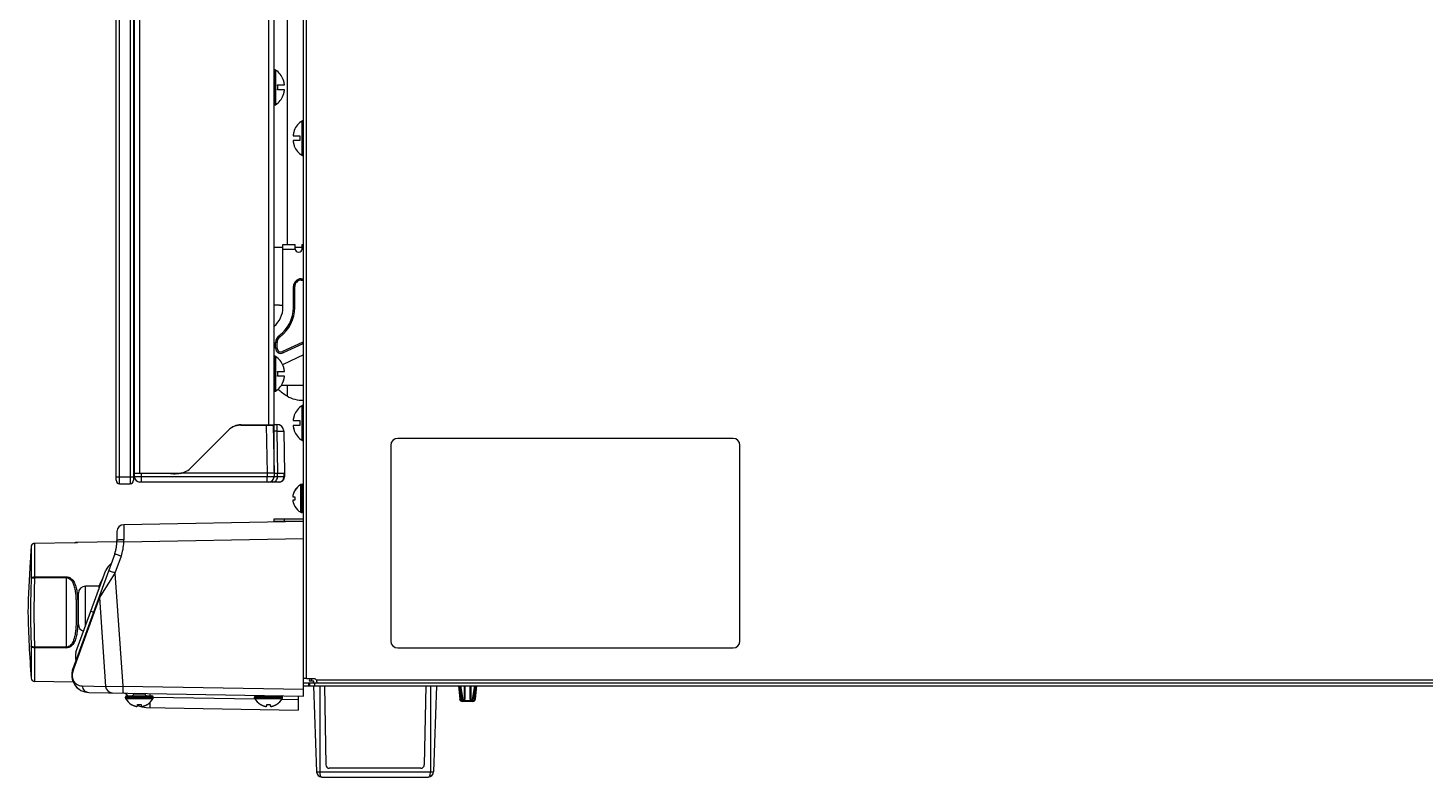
# Model space of a CAD drawing. Header units: millimetres. Extents: x 361 to 5577, y 463 to 3774.
# Drawn here: x 1817 to 2217.1, y 1958.6 to 2173.1 of the extents above; entities that cross this region are included whole.
import ezdxf

# ---------------------------------------------------------------- set-up
doc = ezdxf.new("R2010")
doc.units = ezdxf.units.MM
doc.header["$LTSCALE"] = 330
doc.layers.get('0').update_dxf_attribs({"linetype": 'CONTINUOUS'})
doc.layers.add('ASSI', color=7, linetype='CONTINUOUS')
doc.layers.add('GEOM', color=7, linetype='CONTINUOUS')

msp = doc.modelspace()

# ---------------------------------------------------------------- linework, layer by layer
at = {"color": 7, "linetype": 'Continuous'}
for p, q in [((1842.28, 2043.57), (1842.28, 2385.57)), ((1847.28, 2385.57), (1847.28, 2043.57)), ((1895.93, 1986.85), (1895.93, 2386.67)), ((1847.53, 2045.57), (1847.53, 2383.57)), ((1847.53, 2045.57), (1847.53, 2383.57)), ((1887.53, 2046.07), (1887.53, 2382.17)), ((1888.53, 2156.63), (1888.53, 2156.77)), ((1888.53, 2156.77), (1890.49, 2156.77)), ((1890.12, 2158.32), (1890.15, 2158.32)), ((1888.53, 2155.37), (1888.53, 2155.5)), ((1890.49, 2155.37), (1888.53, 2155.37)), ((1890.15, 2153.82), (1890.12, 2153.82)), ((1887.73, 2151.07), (1887.85, 2151.07)), ((1892.97, 2142.22), (1894.93, 2142.22)), ((1894.93, 2140.82), (1892.97, 2140.82)), ((1893.31, 2143.77), (1893.34, 2143.77)), ((1894.93, 2142.22), (1894.93, 2142.08)), ((1894.93, 2140.95), (1894.93, 2140.82)), ((1893.34, 2139.27), (1893.31, 2139.27)), ((1895.73, 2136.52), (1895.62, 2136.52)), ((1888.53, 2074.63), (1888.53, 2074.77)), ((1888.53, 2074.77), (1890.49, 2074.77)), ((1888.53, 2073.37), (1888.53, 2073.5)), ((1890.49, 2073.37), (1888.53, 2073.37)), ((1890.12, 2076.32), (1890.15, 2076.32)), ((1887.73, 2069.07), (1887.85, 2069.07)), ((1890.15, 2071.82), (1890.12, 2071.82)), ((1892.97, 2060.68), (1894.93, 2060.68)), ((1893.31, 2062.23), (1893.34, 2062.23)), ((1894.93, 2060.68), (1894.93, 2060.54)), ((1863.54, 2047.03), (1874.52, 2058)), ((1878.02, 2059.46), (1878.02, 2059.32)), ((1878.02, 2059.32), (1885.29, 2059.32)), ((1878.05, 2059.47), (1887.53, 2059.47)), ((1887.29, 2059.32), (1887.53, 2045.57)), ((1894.93, 2059.28), (1892.97, 2059.28)), ((1893.34, 2057.73), (1893.31, 2057.73)), ((1894.93, 2059.41), (1894.93, 2059.28)), ((1895.73, 2054.98), (1895.62, 2054.98)), ((1847.28, 2045.57), (1847.53, 2045.57)), ((1847.55, 2044.54), (1847.53, 2045.57)), ((1847.53, 2045.57), (1849.03, 2045.57)), ((1849.03, 2045.57), (1860.01, 2045.57)), ((1849.55, 2044.54), (1849.53, 2045.57)), ((1843.28, 2042.57), (1846.28, 2042.57)), ((1889.01, 2043.07), (1888.86, 2043.07)), ((1893.45, 2040.72), (1893.49, 2040.72)), ((1893.45, 2040.67), (1893.49, 2040.67)), ((1892.93, 2038.87), (1893.49, 2038.87)), ((1893.48, 2037.92), (1892.93, 2037.92)), ((1893.49, 2037.87), (1892.93, 2037.87)), ((1887.53, 2031.77), (1887.53, 2032.57)), ((1887.53, 2032.57), (1895.93, 2032.57)), ((1890.53, 2031.77), (1890.53, 2032.57)), ((1893.49, 2036.07), (1893.45, 2036.07)), ((1842.53, 2028.87), (1842.53, 2026.29)), ((1895.93, 2031.77), (1844.5, 2030.87)), ((1895.93, 2031.77), (1887.53, 2031.77)), ((1817.97, 2024.65), (1817.96, 2024.59)), ((1817.98, 2024.74), (1817.97, 2024.65)), ((1818.06, 2024.96), (1817.98, 2024.74)), ((1817.98, 2024.74), (1817.98, 2024.74)), ((1818.19, 2025.16), (1818.06, 2024.96)), ((1818.36, 2025.32), (1818.19, 2025.16)), ((1818.57, 2025.43), (1818.36, 2025.32)), ((1818.79, 2025.5), (1818.57, 2025.43)), ((1818.94, 2025.51), (1818.79, 2025.5)), ((1830.42, 2025.71), (1818.94, 2025.51)), ((1830.63, 2025.72), (1830.42, 2025.71)), ((1830.83, 2025.73), (1830.63, 2025.72)), ((1830.99, 2025.73), (1830.83, 2025.73)), ((1831.11, 2025.74), (1830.99, 2025.73)), ((1831.18, 2025.74), (1831.11, 2025.74)), ((1831.22, 2025.75), (1831.19, 2025.75)), ((1817.72, 2021.17), (1817.66, 2020.35)), ((1817.72, 2021.26), (1817.72, 2021.17)), ((1841.87, 2022.53), (1829.86, 1989.55)), ((1817.66, 2020.35), (1817.66, 2020.32)), ((1830.76, 1994.36), (1839.31, 2017.84)), ((1837.36, 2013.27), (1833.48, 2013.27)), ((1837.36, 2013.27), (1837.36, 2013.25)), ((1837.36, 2013.25), (1837.37, 2012.51)), ((1831.48, 2002.27), (1831.48, 2011.26)), ((1837.51, 2010.05), (1839.28, 1984.58)), ((1895.93, 1981.77), (1895.93, 1986.85)), ((1896.83, 1986.85), (1895.93, 1986.85)), ((1895.93, 1985.57), (1899.83, 1985.57)), ((1895.93, 1984.77), (2563.13, 1984.77)), ((1896.83, 1986.85), (1899.21, 1986.85)), ((1897.84, 1986.85), (1897.57, 1986.02)), ((1898.85, 1986.02), (1897.57, 1986.02)), ((1898.36, 1986.85), (1898.09, 1986.02)), ((1898.83, 1984.77), (1899.69, 1960.07)), ((1898.84, 1985.57), (1898.85, 1986.02)), ((1899.59, 1986.47), (1899.21, 1986.85)), ((1899.83, 1985.57), (2562.74, 1985.57)), ((1901.93, 1984.77), (1902.33, 1962.11)), ((1930.93, 1984.77), (1930.53, 1962.11)), ((1934.04, 1984.77), (1933.17, 1960.07)), ((1834.47, 1982.84), (1895.93, 1981.77)), ((1846.63, 1979.39), (1846.63, 1979.42)), ((1848.43, 1978.87), (1848.43, 1979.42)), ((1849.43, 1979.42), (1849.43, 1978.87)), ((1851.23, 1979.42), (1851.23, 1979.39)), ((1883.63, 1979.39), (1883.63, 1979.42)), ((1885.43, 1978.87), (1885.43, 1979.42)), ((1886.43, 1979.42), (1886.43, 1978.87)), ((1888.23, 1979.42), (1888.23, 1979.39)), ((1929.53, 1961.12), (1903.33, 1961.12)), ((1901.2, 1958.61), (1931.66, 1958.61))]:
    msp.add_line(p, q, dxfattribs=at)
at = {"color": 9, "linetype": 'Continuous'}
for p, q in [((1843.28, 2042.57), (1843.28, 2386.57)), ((1846.28, 2386.57), (1846.28, 2042.57)), ((1896.83, 1986.85), (1896.83, 2386.67)), ((1891.23, 2348.4), (1891.23, 2111.07)), ((1887.73, 2161.07), (1887.73, 2151.07)), ((1887.85, 2161.07), (1887.85, 2151.07)), ((1887.95, 2161.03), (1887.95, 2151.1)), ((1895.51, 2136.55), (1895.51, 2146.48)), ((1895.62, 2136.52), (1895.62, 2146.52)), ((1895.73, 2136.52), (1895.73, 2146.52)), ((1890.06, 2110.19), (1887.53, 2110.19)), ((1890.06, 2093.07), (1890.06, 2111.07)), ((1890.06, 2111.07), (1893.56, 2111.07)), ((1890.06, 2109.77), (1893.56, 2109.77)), ((1893.56, 2109.87), (1893.56, 2111.07)), ((1895.56, 2110.19), (1893.56, 2110.19)), ((1895.55, 2109.77), (1895.93, 2109.77)), ((1895.56, 2109.87), (1895.56, 2111.07)), ((1895.56, 2111.07), (1895.93, 2111.07)), ((1895.26, 2100.87), (1895.26, 2101.27)), ((1895.26, 2101.27), (1895.93, 2101.27)), ((1895.26, 2100.87), (1895.93, 2100.87)), ((1893.06, 2093.07), (1893.06, 2099.07)), ((1893.46, 2099.07), (1893.06, 2099.07)), ((1893.46, 2093.07), (1893.46, 2099.07)), ((1889.09, 2093.67), (1887.53, 2093.73)), ((1893.46, 2093.07), (1893.06, 2093.07)), ((1889.22, 2084.68), (1888.98, 2085.01)), ((1887.96, 2081.41), (1887.96, 2082.99)), ((1888.36, 2082.99), (1887.96, 2082.99)), ((1888.36, 2081.41), (1887.96, 2081.41)), ((1888.36, 2081.41), (1888.36, 2082.99)), ((1895.56, 2083.04), (1889.93, 2080.41)), ((1889.93, 2080.41), (1890.09, 2080.05)), ((1895.73, 2082.67), (1890.09, 2080.05)), ((1895.56, 2083.04), (1895.73, 2082.67)), ((1887.73, 2079.07), (1887.73, 2069.07)), ((1887.85, 2079.07), (1887.85, 2069.07)), ((1887.95, 2079.03), (1887.95, 2069.1)), ((1895.93, 2079.46), (1890.13, 2076.75)), ((1889.61, 2070.77), (1895.53, 2070.77)), ((1891.23, 2070.77), (1891.23, 2067.73)), ((1895.51, 2055.01), (1895.51, 2064.94)), ((1895.62, 2054.98), (1895.62, 2064.98)), ((1895.73, 2054.98), (1895.73, 2064.98)), ((1842.28, 2044.57), (1847.28, 2044.57)), ((1817.96, 2024.59), (1817.96, 2015.58)), ((1818.94, 2025.51), (1818.94, 2015.94)), ((1831.22, 2025.75), (1831.2, 2025.75)), ((1831.23, 2025.75), (1831.22, 2025.75)), ((1844.49, 2025.87), (1842.52, 2025.93)), ((1895.93, 2026.77), (1844.49, 2025.87)), ((1843.71, 2021.84), (1841.95, 2017)), ((1841.95, 2017), (1838.27, 2011.25)), ((1841.95, 2017), (1844.2, 1984.67)), ((1818.93, 2015.68), (1818.94, 2015.68)), ((1818.94, 2015.94), (1827.99, 2015.98)), ((1818.94, 2015.94), (1818.94, 2015.94)), ((1818.94, 2015.68), (1827.99, 2015.73)), ((1827.99, 2015.73), (1827.99, 1995.8)), ((1833.48, 2001.82), (1833.48, 2013.27)), ((1837.51, 2010.05), (1830.12, 1989.48)), ((1838.27, 2011.25), (1837.51, 2010.05)), ((1835.04, 2006.1), (1835.79, 2005.83)), ((1817.96, 1995.95), (1817.96, 1986.92)), ((1818.94, 1995.85), (1818.93, 1995.85)), ((1827.99, 1995.8), (1818.94, 1995.85)), ((1818.94, 1995.59), (1818.94, 1986)), ((1818.94, 1995.59), (1818.94, 1995.59)), ((1827.99, 1995.55), (1818.94, 1995.59)), ((1830.12, 1989.48), (1829.85, 1988.72)), ((1832.57, 1984.7), (1839.28, 1984.58)), ((1839.28, 1984.58), (1844.2, 1984.67)), ((1844.2, 1984.67), (1895.93, 1983.76)), ((1899.59, 1986.47), (2563.15, 1986.47)), ((1900.59, 1984.77), (1900.59, 1960.07)), ((1932.27, 1984.77), (1932.27, 1960.07)), ((1899.69, 1960.07), (1933.17, 1960.07))]:
    msp.add_line(p, q, dxfattribs=at)
at = {"color": 7, "linetype": 'Continuous'}
for centre, radius, start, end in [((1887.73, 2160.87), 0.2, 90, 180), ((1887.85, 2160.87), 0.2, 56.7581, 90), ((1884.64, 2156.07), 3.93, 351.6741, 8.3259), ((1884.8, 2156.25), 5.71, 19.2423, 21.2266), ((1884.8, 2156.25), 5.72, 17.2712, 19.2421), ((1884.79, 2156.24), 5.72, 16.82, 17.2714), ((1884.78, 2156.24), 5.73, 15.3021, 16.8197), ((1884.77, 2156.24), 5.74, 14.552, 15.3022), ((1884.76, 2156.24), 5.75, 13.3249, 14.5518), ((1884.74, 2156.23), 5.77, 12.3779, 13.3249), ((1884.72, 2156.23), 5.79, 11.3352, 12.3778), ((1884.7, 2156.22), 5.82, 10.2382, 11.3349), ((1884.67, 2156.22), 5.85, 9.3464, 10.2384), ((1884.61, 2156.21), 5.9, 8.0504, 9.3454), ((1884.56, 2156.2), 5.96, 7.3826, 8.0514), ((1884.43, 2156.18), 6.09, 5.4735, 7.3771), ((1884.83, 2155.87), 5.7, 303.2419, 338.9214), ((1884.8, 2155.88), 5.71, 338.7734, 340.7577), ((1884.8, 2155.88), 5.72, 340.7579, 342.7288), ((1884.79, 2155.89), 5.72, 342.7286, 343.18), ((1884.78, 2155.89), 5.73, 343.1803, 344.6979), ((1884.77, 2155.89), 5.74, 344.6978, 345.448), ((1884.76, 2155.89), 5.75, 345.4482, 346.6751), ((1884.74, 2155.9), 5.77, 346.6751, 347.6221), ((1884.72, 2155.9), 5.79, 347.6222, 348.6648), ((1884.7, 2155.91), 5.82, 348.6651, 349.7618), ((1884.67, 2155.91), 5.85, 349.7616, 350.6536), ((1884.61, 2155.92), 5.9, 350.6546, 351.9496), ((1884.56, 2155.93), 5.96, 351.9486, 352.6174), ((1884.43, 2155.95), 6.09, 352.6229, 354.5265), ((1887.73, 2151.27), 0.2, 180, 270), ((1887.85, 2151.27), 0.2, 270, 303.2419), ((1895.62, 2146.32), 0.2, 90, 123.2419), ((1895.73, 2146.32), 0.2, 0, 90), ((1899.03, 2141.63), 6.09, 172.6229, 174.5265), ((1899.03, 2141.4), 6.09, 185.4735, 187.3771), ((1898.9, 2141.65), 5.96, 171.9486, 172.6174), ((1898.9, 2141.38), 5.96, 187.3826, 188.0514), ((1898.85, 2141.66), 5.9, 170.6546, 171.9496), ((1898.85, 2141.37), 5.9, 188.0504, 189.3454), ((1898.79, 2141.67), 5.85, 169.7616, 170.6536), ((1898.79, 2141.36), 5.85, 189.3464, 190.2384), ((1898.76, 2141.67), 5.82, 168.6651, 169.7618), ((1898.74, 2141.68), 5.79, 167.6222, 168.6648), ((1898.72, 2141.68), 5.77, 166.6751, 167.6221), ((1898.7, 2141.69), 5.75, 165.4482, 166.6751), ((1898.69, 2141.69), 5.74, 164.6978, 165.448), ((1898.68, 2141.69), 5.73, 163.1803, 164.6979), ((1898.67, 2141.69), 5.72, 162.7286, 163.18), ((1898.67, 2141.7), 5.72, 160.7579, 162.7288), ((1898.66, 2141.7), 5.71, 158.7734, 160.7577), ((1898.82, 2141.52), 3.93, 171.6741, 188.3259), ((1898.76, 2141.36), 5.82, 190.2382, 191.3349), ((1898.74, 2141.35), 5.79, 191.3352, 192.3778), ((1898.72, 2141.35), 5.77, 192.3779, 193.3249), ((1898.7, 2141.34), 5.75, 193.3249, 194.5518), ((1898.69, 2141.34), 5.74, 194.552, 195.3022), ((1898.68, 2141.34), 5.73, 195.3021, 196.8197), ((1898.67, 2141.34), 5.72, 196.82, 197.2714), ((1898.67, 2141.33), 5.72, 197.2712, 199.2421), ((1898.66, 2141.33), 5.71, 199.2423, 201.2266), ((1898.63, 2141.32), 5.7, 201.0786, 236.7581), ((1895.62, 2136.72), 0.2, 236.7581, 270), ((1895.73, 2136.72), 0.2, 270, 360), ((1887.73, 2078.87), 0.2, 90, 180), ((1887.85, 2078.87), 0.2, 56.7581, 90), ((1884.64, 2074.07), 3.93, 351.6741, 8.3259), ((1884.8, 2074.25), 5.71, 19.2423, 21.2266), ((1884.8, 2074.25), 5.72, 17.2712, 19.2421), ((1884.79, 2074.24), 5.72, 16.82, 17.2714), ((1884.78, 2074.24), 5.73, 15.3021, 16.8197), ((1884.77, 2074.24), 5.74, 14.552, 15.3022), ((1884.77, 2073.89), 5.74, 344.6978, 345.448), ((1884.76, 2074.24), 5.75, 13.3249, 14.5518), ((1884.76, 2073.89), 5.75, 345.4482, 346.6751), ((1884.74, 2074.23), 5.77, 12.3779, 13.3249), ((1884.74, 2073.9), 5.77, 346.6751, 347.6221), ((1884.72, 2074.23), 5.79, 11.3352, 12.3778), ((1884.72, 2073.9), 5.79, 347.6222, 348.6648), ((1884.7, 2074.22), 5.82, 10.2382, 11.3349), ((1884.7, 2073.91), 5.82, 348.6651, 349.7618), ((1884.67, 2074.22), 5.85, 9.3464, 10.2384), ((1884.67, 2073.91), 5.85, 349.7616, 350.6536), ((1884.61, 2074.21), 5.9, 8.0504, 9.3454), ((1884.61, 2073.92), 5.9, 350.6546, 351.9496), ((1884.56, 2074.2), 5.96, 7.3826, 8.0514), ((1884.56, 2073.93), 5.96, 351.9486, 352.6174), ((1884.43, 2074.18), 6.09, 5.4735, 7.3771), ((1884.43, 2073.95), 6.09, 352.6229, 354.5265), ((1887.73, 2069.27), 0.2, 180, 270), ((1887.85, 2069.27), 0.2, 270, 303.2419), ((1884.83, 2073.87), 5.7, 303.2419, 338.9214), ((1900.61, 2082.74), 17.7, 227.557, 238.0041), ((1884.8, 2073.88), 5.71, 338.7734, 340.7577), ((1884.8, 2073.88), 5.72, 340.7579, 342.7288), ((1884.79, 2073.89), 5.72, 342.7286, 343.18), ((1884.78, 2073.89), 5.73, 343.1803, 344.6979), ((1895.47, 2074.51), 8, 238.0041, 273.2946), ((1895.62, 2064.78), 0.2, 90, 123.2419), ((1895.73, 2064.78), 0.2, 0, 90), ((1899.03, 2060.09), 6.09, 172.6229, 174.5265), ((1898.9, 2060.11), 5.96, 171.9486, 172.6174), ((1898.85, 2060.12), 5.9, 170.6546, 171.9496), ((1898.79, 2060.13), 5.85, 169.7616, 170.6536), ((1898.76, 2060.13), 5.82, 168.6651, 169.7618), ((1898.74, 2060.14), 5.79, 167.6222, 168.6648), ((1898.72, 2060.14), 5.77, 166.6751, 167.6221), ((1898.7, 2060.15), 5.75, 165.4482, 166.6751), ((1898.69, 2060.15), 5.74, 164.6978, 165.448), ((1898.68, 2060.15), 5.73, 163.1803, 164.6979), ((1898.67, 2060.15), 5.72, 162.7286, 163.18), ((1898.67, 2060.16), 5.72, 160.7579, 162.7288), ((1898.66, 2060.16), 5.71, 158.7734, 160.7577), ((1898.82, 2059.98), 3.93, 171.6741, 188.3259), ((1878.05, 2054.47), 5, 90, 135), ((1878.02, 2053.57), 5.75, 90, 118.1842), ((1888.32, 2057.57), 2, 69.5678, 76.8516), ((1888.32, 2057.57), 2, 43.8186, 44.4603), ((1888.32, 2057.57), 2, 1, 14.0737), ((1899.03, 2059.86), 6.09, 185.4735, 187.3771), ((1898.9, 2059.84), 5.96, 187.3826, 188.0514), ((1898.85, 2059.83), 5.9, 188.0504, 189.3454), ((1898.79, 2059.82), 5.85, 189.3464, 190.2384), ((1898.76, 2059.82), 5.82, 190.2382, 191.3349), ((1898.74, 2059.81), 5.79, 191.3352, 192.3778), ((1898.72, 2059.81), 5.77, 192.3779, 193.3249), ((1898.7, 2059.8), 5.75, 193.3249, 194.5518), ((1898.69, 2059.8), 5.74, 194.552, 195.3022), ((1898.68, 2059.8), 5.73, 195.3021, 196.8197), ((1898.67, 2059.8), 5.72, 196.82, 197.2714), ((1898.67, 2059.79), 5.72, 197.2712, 199.2421), ((1898.66, 2059.79), 5.71, 199.2423, 201.2266), ((1898.63, 2059.78), 5.7, 201.0786, 236.7581), ((1895.62, 2055.18), 0.2, 236.7581, 270), ((1895.73, 2055.18), 0.2, 270, 360), ((1849.05, 2044.57), 1.5, 181, 269.9999), ((1860.01, 2050.57), 5, 270, 315), ((1859.04, 2051.57), 6.25, 286.1179, 290.9876), ((1889.01, 2044.57), 1.5, 270, 359), ((1843.28, 2043.57), 1, 180, 270), ((1846.28, 2043.57), 1, 270, 360), ((1897.53, 2038.23), 4.75, 151.9926, 153.3187), ((1897.53, 2038.18), 4.75, 151.9926, 153.3187), ((1897.53, 2038.23), 4.75, 151.0316, 151.9926), ((1897.53, 2038.18), 4.75, 151.0316, 151.9926), ((1897.54, 2038.18), 4.75, 148.4659, 151.0313), ((1897.54, 2038.23), 4.75, 149.1879, 151.0314), ((1894.9, 2039.11), 1.98, 174.8627, 175.7144), ((1894.89, 2039.11), 1.97, 175.714, 176.9766), ((1894.88, 2039.11), 1.96, 176.9771, 178.0037), ((1894.87, 2039.11), 1.95, 178.0037, 179.0738), ((1894.87, 2039.11), 1.95, 179.0741, 180.1995), ((1894.87, 2039.11), 1.95, 180.1995, 181.1541), ((1894.87, 2039.11), 1.95, 181.1545, 182.3767), ((1894.88, 2039.12), 1.96, 182.3765, 183.2159), ((1894.89, 2039.12), 1.97, 183.2167, 184.6016), ((1894.9, 2039.12), 1.98, 184.6009, 185.2558), ((1894.9, 2037.61), 1.98, 174.7442, 175.3991), ((1894.89, 2037.61), 1.97, 175.3984, 176.7833), ((1894.88, 2037.61), 1.96, 176.7841, 177.6235), ((1894.87, 2037.61), 1.96, 177.6234, 178.8455), ((1894.87, 2037.62), 1.95, 178.8459, 180.9258), ((1894.87, 2037.62), 1.95, 180.9261, 181.9964), ((1894.88, 2037.62), 1.96, 181.9964, 183.0228), ((1894.89, 2037.62), 1.97, 183.0233, 184.286), ((1894.9, 2037.62), 1.98, 184.2856, 185.1372), ((1897.43, 2038.27), 4.64, 163.6036, 165.6824), ((1897.43, 2038.22), 4.64, 163.6036, 165.6824), ((1894.92, 2039.16), 2, 172.7254, 174.9324), ((1894.92, 2039.11), 2.01, 172.7256, 174.8598), ((1894.92, 2039.12), 2.01, 185.2585, 187.2741), ((1894.92, 2037.66), 2.01, 172.7258, 174.773), ((1894.92, 2037.61), 2.01, 172.7259, 174.7415), ((1894.92, 2037.62), 2.01, 185.1401, 187.2744), ((1897.43, 2038.51), 4.64, 194.3176, 196.3964), ((1897.46, 2038.26), 4.67, 162.6228, 163.6051), ((1897.46, 2038.21), 4.67, 162.6228, 163.6051), ((1897.46, 2038.52), 4.67, 196.3949, 197.3772), ((1897.47, 2038.25), 4.68, 161.535, 162.6227), ((1897.47, 2038.2), 4.68, 161.535, 162.6227), ((1897.47, 2038.53), 4.68, 197.3773, 198.465), ((1897.49, 2038.25), 4.7, 159.4813, 161.5344), ((1897.49, 2038.2), 4.7, 159.4813, 161.5344), ((1897.49, 2038.53), 4.7, 198.4656, 200.5187), ((1897.5, 2038.24), 4.72, 158.9977, 159.4819), ((1897.5, 2038.19), 4.72, 158.9977, 159.4819), ((1897.5, 2038.54), 4.72, 200.5181, 201.0023), ((1897.51, 2038.24), 4.72, 157.4524, 158.9975), ((1897.51, 2038.19), 4.72, 157.4524, 158.9975), ((1897.51, 2038.54), 4.72, 201.0025, 202.5476), ((1897.52, 2038.24), 4.73, 156.6826, 157.4526), ((1897.52, 2038.19), 4.73, 156.6826, 157.4526), ((1897.52, 2038.54), 4.73, 202.5474, 203.3174), ((1897.52, 2038.24), 4.73, 155.4278, 156.6825), ((1897.52, 2038.19), 4.73, 155.4278, 156.6825), ((1897.52, 2038.54), 4.73, 203.3175, 204.5722), ((1897.52, 2038.24), 4.74, 154.4598, 155.4278), ((1897.52, 2038.19), 4.74, 154.4598, 155.4278), ((1897.52, 2038.54), 4.74, 204.5722, 205.5402), ((1897.53, 2038.23), 4.74, 153.3188, 154.4598), ((1897.53, 2038.18), 4.74, 153.3188, 154.4598), ((1897.53, 2038.55), 4.74, 205.5402, 206.6812), ((1897.53, 2038.55), 4.75, 206.6813, 208.0074), ((1897.24, 2038.36), 3.79, 172.4013, 179.9911), ((1897.24, 2038.37), 3.79, 180.0089, 187.5987), ((1897.53, 2038.55), 4.75, 208.0074, 208.9684), ((1897.54, 2038.55), 4.75, 208.9687, 211.5341), ((1844.53, 2028.87), 2, 91, 180), ((2166.54, 1997.99), 349.59, 175.6373, 175.8233), ((1818.96, 2024.51), 1, 166.8526, 172.0655), ((1818.96, 2024.51), 1, 154.3505, 166.5386), ((1818.96, 2024.51), 0.999, 166.5542, 166.8498), ((1818.96, 2024.51), 1, 150.5366, 154.5603), ((1818.96, 2024.51), 1, 141.8424, 150.0835), ((1818.96, 2024.51), 1, 150.0849, 150.537), ((1818.96, 2024.51), 1, 136.7752, 142.0694), ((1818.96, 2024.51), 1, 129.0942, 137.0586), ((1818.96, 2024.51), 1, 124.0535, 129.3496), ((1818.96, 2024.51), 1, 116.3131, 124.2977), ((1818.96, 2024.51), 1, 100.2381, 116.3104), ((1818.96, 2024.51), 0.997, 99.7737, 100.2247), ((1818.96, 2024.51), 1, 91.0085, 99.7683), ((1831.53, 2026.29), 11, 340, 360), ((2166.35, 1998.01), 349.4, 176.0055, 176.1841), ((2166.46, 1998), 349.51, 175.8233, 176.0055), ((1847.84, 2012.61), 10, 134.1912, 148.5216), ((1833.48, 2011.26), 2, 90, 180), ((1855.78, 2005.46), 20, 150.3704, 157.0216), ((1839.5, 2010.19), 2, 160, 183.9869), ((1833.48, 2002.27), 2, 180, 254.3367), ((1840.65, 1992.88), 10, 171.4784, 185.8088), ((1834.56, 1987.84), 5, 160, 269), ((1818.96, 1987), 1, 184.3682, 269), ((1841.28, 1984.72), 2, 183.9869, 269), ((1849.12, 1983.47), 4.75, 238.4659, 241.0313), ((1849.11, 1983.47), 4.75, 241.0316, 241.9926), ((1849.11, 1983.47), 4.75, 241.9926, 243.3187), ((1849.11, 1983.46), 4.74, 243.3188, 244.4598), ((1849.11, 1983.46), 4.74, 244.4598, 245.4278), ((1849.11, 1983.45), 4.73, 245.4278, 246.6825), ((1849.11, 1983.45), 4.73, 246.6826, 247.4526), ((1849.1, 1983.44), 4.72, 247.4524, 248.9975), ((1849.1, 1983.44), 4.72, 248.9977, 249.4819), ((1849.1, 1983.43), 4.7, 249.4813, 251.5344), ((1849.09, 1983.41), 4.68, 251.535, 252.6227), ((1849.09, 1983.39), 4.67, 252.6228, 253.6051), ((1849.08, 1983.36), 4.64, 253.6036, 255.6824), ((1848.18, 1980.86), 2.01, 262.7256, 264.8598), ((1848.18, 1980.84), 1.98, 264.8627, 265.7144), ((1848.18, 1980.82), 1.97, 265.714, 266.9766), ((1848.18, 1980.81), 1.96, 266.9771, 268.0037), ((1848.18, 1980.81), 1.95, 268.0037, 269.0738), ((1848.18, 1980.8), 1.95, 269.0741, 270.1995), ((1848.18, 1980.8), 1.95, 270.1995, 271.1541), ((1848.18, 1980.81), 1.95, 271.1545, 272.3767), ((1848.18, 1980.81), 1.96, 272.3765, 273.2159), ((1848.18, 1980.83), 1.97, 273.2167, 274.6016), ((1848.18, 1980.84), 1.98, 274.6009, 275.2558), ((1848.18, 1980.86), 2.01, 275.2585, 277.2741), ((1848.93, 1983.17), 3.79, 262.4013, 269.9911), ((1848.93, 1983.17), 3.79, 270.0089, 277.5987), ((1849.68, 1980.86), 2.01, 262.7259, 264.7415), ((1849.68, 1980.84), 1.98, 264.7442, 265.3991), ((1849.68, 1980.83), 1.97, 265.3984, 266.7833), ((1849.68, 1980.81), 1.96, 266.7841, 267.6235), ((1849.68, 1980.81), 1.96, 267.6234, 268.8455), ((1849.68, 1980.8), 1.95, 268.8459, 270.9258), ((1849.68, 1980.81), 1.95, 270.9261, 271.9964), ((1849.68, 1980.81), 1.96, 271.9964, 273.0228), ((1849.68, 1980.82), 1.97, 273.0233, 274.286), ((1849.68, 1980.84), 1.98, 274.2856, 275.1372), ((1849.68, 1980.86), 2.01, 275.1401, 277.2744), ((1848.78, 1983.36), 4.64, 284.3176, 286.3964), ((1848.77, 1983.39), 4.67, 286.3949, 287.3772), ((1848.77, 1983.41), 4.68, 287.3773, 288.465), ((1848.76, 1983.43), 4.7, 288.4656, 290.5187), ((1848.76, 1983.44), 4.72, 290.5181, 291.0023), ((1848.76, 1983.44), 4.72, 291.0025, 292.5476), ((1848.75, 1983.45), 4.73, 292.5474, 293.3174), ((1848.75, 1983.45), 4.73, 293.3175, 294.5722), ((1848.75, 1983.46), 4.74, 294.5722, 295.5402), ((1848.75, 1983.46), 4.74, 295.5402, 296.6812), ((1848.75, 1983.47), 4.75, 296.6813, 298.0074), ((1848.75, 1983.47), 4.75, 298.0074, 298.9684), ((1848.74, 1983.47), 4.75, 298.9687, 301.5341), ((1886.12, 1983.47), 4.75, 238.4659, 241.0313), ((1886.11, 1983.47), 4.75, 241.0316, 241.9926), ((1886.11, 1983.47), 4.75, 241.9926, 243.3187), ((1886.11, 1983.46), 4.74, 243.3188, 244.4598), ((1886.11, 1983.46), 4.74, 244.4598, 245.4278), ((1886.11, 1983.45), 4.73, 245.4278, 246.6825), ((1886.11, 1983.45), 4.73, 246.6826, 247.4526), ((1886.1, 1983.44), 4.72, 247.4524, 248.9975), ((1886.1, 1983.44), 4.72, 248.9977, 249.4819), ((1886.1, 1983.43), 4.7, 249.4813, 251.5344), ((1886.09, 1983.41), 4.68, 251.535, 252.6227), ((1886.09, 1983.39), 4.67, 252.6228, 253.6051), ((1886.08, 1983.36), 4.64, 253.6036, 255.6824), ((1885.18, 1980.86), 2.01, 262.7256, 264.8598), ((1885.18, 1980.84), 1.98, 264.8627, 265.7144), ((1885.18, 1980.82), 1.97, 265.714, 266.9766), ((1885.18, 1980.81), 1.96, 266.9771, 268.0037), ((1885.18, 1980.81), 1.95, 268.0037, 269.0738), ((1885.18, 1980.8), 1.95, 269.0741, 270.1995), ((1885.18, 1980.8), 1.95, 270.1995, 271.1541), ((1885.18, 1980.81), 1.95, 271.1545, 272.3767), ((1885.18, 1980.81), 1.96, 272.3765, 273.2159), ((1885.18, 1980.83), 1.97, 273.2167, 274.6016), ((1885.18, 1980.84), 1.98, 274.6009, 275.2558), ((1885.18, 1980.86), 2.01, 275.2585, 277.2741), ((1885.93, 1983.17), 3.79, 262.4013, 269.9911), ((1885.93, 1983.17), 3.79, 270.0089, 277.5987), ((1886.68, 1980.86), 2.01, 262.7259, 264.7415), ((1886.68, 1980.84), 1.98, 264.7442, 265.3991), ((1886.68, 1980.83), 1.97, 265.3984, 266.7833), ((1886.68, 1980.81), 1.96, 266.7841, 267.6235), ((1886.68, 1980.81), 1.96, 267.6234, 268.8455), ((1886.68, 1980.8), 1.95, 268.8459, 270.9258), ((1886.68, 1980.81), 1.95, 270.9261, 271.9964), ((1886.68, 1980.81), 1.96, 271.9964, 273.0228), ((1886.68, 1980.82), 1.97, 273.0233, 274.286), ((1886.68, 1980.84), 1.98, 274.2856, 275.1372), ((1886.68, 1980.86), 2.01, 275.1401, 277.2744), ((1885.78, 1983.36), 4.64, 284.3176, 286.3964), ((1885.77, 1983.39), 4.67, 286.3949, 287.3772), ((1885.77, 1983.41), 4.68, 287.3773, 288.465), ((1885.76, 1983.43), 4.7, 288.4656, 290.5187), ((1885.76, 1983.44), 4.72, 290.5181, 291.0023), ((1885.76, 1983.44), 4.72, 291.0025, 292.5476), ((1885.75, 1983.45), 4.73, 292.5474, 293.3174), ((1885.75, 1983.45), 4.73, 293.3175, 294.5722), ((1885.75, 1983.46), 4.74, 294.5722, 295.5402), ((1885.75, 1983.46), 4.74, 295.5402, 296.6812), ((1885.75, 1983.47), 4.75, 296.6813, 298.0074), ((1885.75, 1983.47), 4.75, 298.0074, 298.9684), ((1885.74, 1983.47), 4.75, 298.9687, 301.5341), ((1903.33, 1962.13), 1.01, 181, 270), ((1929.53, 1962.13), 1.01, 270, 359), ((1901.2, 1960.12), 1.51, 182, 270), ((1931.66, 1960.12), 1.51, 270, 358)]:
    msp.add_arc(centre, radius, start, end, dxfattribs=at)
at = {"color": 9, "linetype": 'Continuous'}
for centre, radius, start, end in [((1894.56, 2109.87), 1, 180.0018, 0.0018), ((1895.26, 2099.07), 2.2, 90.0018, 180.0018), ((1895.26, 2099.07), 1.8, 90.0018, 180.0018), ((1883.06, 2093.07), 7, 309.7924, 0.0018), ((1883.06, 2093.07), 10, 306.3009, 0.0018), ((1889.28, 2098.67), 5, 267.75, 278.9459), ((1883.06, 2093.07), 10.4, 306.3009, 0.0018), ((1890.46, 2082.99), 2.5, 126.3009, 180.0018), ((1890.46, 2082.99), 2.1, 126.3009, 180.0018), ((1889.46, 2081.41), 1.5, 180.0018, 295.0018), ((1889.46, 2081.41), 1.1, 180.0018, 295.0018), ((1894.46, 2085.39), 2.6, 295.0018, 304.6334), ((1894.46, 2085.39), 3, 295.0018, 299.702), ((1889.29, 2078.57), 2, 289.7697, 295.0018), ((1895.53, 2071.77), 1, 270, 293.6669), ((1829.96, 2044.78), 19.07, 270.9869, 273.6255), ((1830.3, 2039.3), 13.59, 273.638, 273.7965), ((1831.41, 2026.31), 13.08, 340.0574, 358.0795), ((1806.54, 2026.34), 37.96, 359.2808, 0.3439), ((2064.62, 2005.65), 246.86, 177.694, 179.9736), ((2064.67, 2005.65), 245.93, 177.6608, 179.9722), ((1833.62, 2015.49), 14.68, 178.253, 179.2564), ((1843.02, 2015.81), 24.08, 179.6938, 180.3062), ((1852.1, 2015.86), 24.11, 179.6953, 180.3046), ((2064.62, 2005.88), 246.86, 180.0264, 182.306), ((2064.67, 2005.88), 245.93, 180.0278, 182.3392), ((1833.61, 1996.04), 14.68, 180.7435, 181.7472), ((1843.03, 1995.72), 24.09, 179.694, 180.306), ((1852.1, 1995.67), 24.11, 179.6954, 180.3046)]:
    msp.add_arc(centre, radius, start, end, dxfattribs=at)
at = {"color": 7, "linetype": 'Continuous'}
for points, knots in [([(1849.55, 2044.54), (1849.29, 2044.54), (1848.92, 2044.53), (1848.45, 2044.53), (1848.15, 2044.53), (1847.93, 2044.53), (1847.79, 2044.53), (1847.71, 2044.53), (1847.64, 2044.53), (1847.59, 2044.53), (1847.57, 2044.54), (1847.55, 2044.54), (1847.55, 2044.54)], [0, 0, 0, 0, 0.382561, 0.555389, 0.706878, 0.83121, 0.881652, 0.923616, 0.956686, 0.98056, 0.995007, 1, 1, 1, 1]), ([(1860.78, 2045.57), (1860.71, 2045.57), (1860.56, 2045.53), (1860.28, 2045.48), (1859.92, 2045.42), (1859.49, 2045.39), (1859.05, 2045.37), (1858.62, 2045.38), (1858.18, 2045.42), (1857.82, 2045.48), (1857.57, 2045.52), (1857.45, 2045.55), (1857.38, 2045.55), (1857.34, 2045.57), (1857.32, 2045.57)], [0, 0, 0, 0, 0.062473, 0.12498, 0.249983, 0.374983, 0.499982, 0.624981, 0.74998, 0.874982, 0.93749, 0.968746, 0.984368, 1, 1, 1, 1]), ([(1899.59, 1986.47), (1899.61, 1986.35), (1899.65, 1986.14), (1899.7, 1985.85), (1899.75, 1985.68), (1899.8, 1985.57), (1899.83, 1985.57)], [0, 0, 0, 0, 0.371034, 0.687347, 0.903823, 1, 1, 1, 1])]:
    msp.add_open_spline(points, degree=3, knots=knots, dxfattribs=at)
at = {"color": 9, "linetype": 'Continuous'}
for points, knots in [([(1844.5, 2030.87), (1844.47, 2030.87), (1844.52, 2030.7), (1844.46, 2030.52), (1844.49, 2030.11), (1844.48, 2029.61), (1844.48, 2028.97), (1844.48, 2027.95), (1844.49, 2027.13), (1844.49, 2026.57)], [0, 0, 0, 0, 0.018604, 0.07363, 0.163353, 0.284934, 0.434516, 0.60728, 1, 1, 1, 1]), ([(1844.49, 2026.57), (1844.24, 2026.57), (1843.78, 2026.56), (1843.15, 2026.5), (1842.79, 2026.44), (1842.53, 2026.35), (1842.53, 2026.29)], [0, 0, 0, 0, 0.375356, 0.693274, 0.908972, 1, 1, 1, 1]), ([(1843.71, 2021.84), (1843.47, 2021.93), (1843.04, 2022.09), (1842.52, 2022.28), (1842.2, 2022.4), (1842.01, 2022.46), (1841.95, 2022.51), (1841.86, 2022.52), (1841.87, 2022.53)], [0, 0, 0, 0, 0.383936, 0.708023, 0.832072, 0.924145, 0.980812, 1, 1, 1, 1]), ([(1841.95, 2017), (1841.71, 2017.09), (1841.28, 2017.25), (1840.76, 2017.43), (1840.44, 2017.56), (1840.25, 2017.62), (1840.18, 2017.67), (1840.1, 2017.67), (1840.1, 2017.69)], [0, 0, 0, 0, 0.383936, 0.708023, 0.832072, 0.924145, 0.980812, 1, 1, 1, 1]), ([(1817.96, 2015.58), (1817.97, 2015.64), (1818.07, 2015.76), (1818.4, 2015.91), (1818.71, 2015.94), (1818.94, 2015.94)], [0, 0, 0, 0, 0.154733, 0.378749, 1, 1, 1, 1]), ([(1817.96, 2015.58), (1817.97, 2015.6), (1818, 2015.61), (1818.1, 2015.65), (1818.3, 2015.67), (1818.59, 2015.69), (1818.81, 2015.69), (1818.93, 2015.68)], [0, 0, 0, 0, 0.038914, 0.105739, 0.324417, 0.635757, 1, 1, 1, 1]), ([(1827.99, 2015.98), (1828.24, 2015.98), (1828.73, 2015.89), (1829.57, 2015.41), (1830.3, 2014.44), (1830.79, 2013.12), (1831.07, 2011.71), (1831.23, 2010.26), (1831.34, 2008.27), (1831.36, 2006.77), (1831.36, 2005.77)], [0, 0, 0, 0, 0.064131, 0.126195, 0.245621, 0.365536, 0.488143, 0.613517, 0.741104, 1, 1, 1, 1]), ([(1827.99, 2015.73), (1828.22, 2015.73), (1828.69, 2015.62), (1829.26, 2015.2), (1829.68, 2014.67), (1830.09, 2013.87), (1830.42, 2012.78), (1830.65, 2011.42), (1830.78, 2010.03), (1830.86, 2008.14), (1830.88, 2006.72), (1830.88, 2005.77)], [0, 0, 0, 0, 0.063364, 0.12491, 0.185301, 0.245469, 0.366742, 0.49028, 0.615881, 0.743058, 1, 1, 1, 1]), ([(1831.36, 2005.77), (1831.36, 2004.76), (1831.34, 2003.26), (1831.23, 2001.27), (1831.07, 1999.82), (1830.79, 1998.41), (1830.3, 1997.09), (1829.57, 1996.12), (1828.73, 1995.64), (1828.24, 1995.55), (1827.99, 1995.55)], [0, 0, 0, 0, 0.258901, 0.386491, 0.511867, 0.634475, 0.754389, 0.873811, 0.935873, 1, 1, 1, 1]), ([(1830.88, 2005.77), (1830.88, 2004.81), (1830.86, 2003.39), (1830.78, 2001.5), (1830.65, 2000.11), (1830.42, 1998.75), (1830.09, 1997.66), (1829.68, 1996.86), (1829.26, 1996.33), (1828.69, 1995.91), (1828.22, 1995.8), (1827.99, 1995.8)], [0, 0, 0, 0, 0.256947, 0.384127, 0.509729, 0.633268, 0.754541, 0.814709, 0.875097, 0.936641, 1, 1, 1, 1]), ([(1818.94, 1995.59), (1818.71, 1995.59), (1818.4, 1995.62), (1818.07, 1995.78), (1817.97, 1995.89), (1817.96, 1995.95)], [0, 0, 0, 0, 0.621251, 0.845267, 1, 1, 1, 1]), ([(1818.93, 1995.85), (1818.81, 1995.84), (1818.59, 1995.84), (1818.3, 1995.86), (1818.1, 1995.88), (1818, 1995.92), (1817.97, 1995.93), (1817.96, 1995.95)], [0, 0, 0, 0, 0.364243, 0.675583, 0.894261, 0.961086, 1, 1, 1, 1]), ([(1829.85, 1988.72), (1829.58, 1987.96), (1829.68, 1986.5), (1830.93, 1985.07), (1832, 1984.71), (1832.57, 1984.7)], [0, 0, 0, 0, 0.436528, 0.689634, 1, 1, 1, 1]), ([(1832.57, 1984.7), (1832.6, 1984.22), (1833.02, 1983.25), (1834, 1982.85), (1834.47, 1982.84)], [0, 0, 0, 0, 0.504998, 1, 1, 1, 1]), ([(1844.2, 1984.67), (1844.2, 1984.41), (1844.19, 1983.94), (1844.19, 1983.38), (1844.19, 1983.03), (1844.18, 1982.83), (1844.21, 1982.75), (1844.19, 1982.67), (1844.2, 1982.67)], [0, 0, 0, 0, 0.382564, 0.706767, 0.83112, 0.92352, 0.980474, 1, 1, 1, 1]), ([(1900.59, 1960.07), (1900.59, 1959.87), (1900.61, 1959.51), (1900.72, 1959.04), (1900.9, 1958.71), (1901.11, 1958.61), (1901.2, 1958.61)], [0, 0, 0, 0, 0.343638, 0.632384, 0.843751, 1, 1, 1, 1]), ([(1931.66, 1958.61), (1931.75, 1958.61), (1931.96, 1958.71), (1932.14, 1959.04), (1932.25, 1959.51), (1932.28, 1959.87), (1932.28, 1960.07)], [0, 0, 0, 0, 0.156249, 0.367616, 0.656362, 1, 1, 1, 1])]:
    msp.add_open_spline(points, degree=3, knots=knots, dxfattribs=at)
msp.add_open_spline([(1829.85, 1988.72), (1829.77, 1988.99), (1829.77, 1989.29), (1829.86, 1989.55)], degree=3, dxfattribs=at)
at = {"layer": 'ASSI', "color": 9, "linetype": 'Continuous'}
for p, q in [((1849.03, 2045.57), (1849.03, 2383.57)), ((1895.13, 2034.42), (1895.13, 2042.36)), ((1895.33, 2034.37), (1895.33, 2042.42)), ((1895.53, 2034.37), (1895.53, 2042.42)), ((1844.93, 1981.47), (1852.93, 1981.47)), ((1844.93, 1981.27), (1852.93, 1981.27)), ((1844.98, 1981.06), (1852.88, 1981.06)), ((1881.93, 1981.47), (1889.93, 1981.47)), ((1881.93, 1981.27), (1889.93, 1981.27)), ((1881.98, 1981.06), (1889.88, 1981.06))]:
    msp.add_line(p, q, dxfattribs=at)
at = {"layer": 'ASSI', "color": 7, "linetype": 'Continuous'}
for p, q in [((1887.85, 2161.07), (1887.73, 2161.07)), ((1887.85, 2151.07), (1887.73, 2151.07)), ((1895.62, 2146.52), (1895.73, 2146.52)), ((1895.62, 2136.52), (1895.73, 2136.52)), ((1887.85, 2079.07), (1887.73, 2079.07)), ((1887.85, 2069.07), (1887.73, 2069.07)), ((1895.62, 2064.98), (1895.73, 2064.98)), ((1895.62, 2054.98), (1895.73, 2054.98)), ((1895.33, 2042.42), (1895.53, 2042.42)), ((1895.33, 2042.37), (1895.53, 2042.37)), ((1895.33, 2034.37), (1895.53, 2034.37)), ((1842.52, 2025.95), (1831.23, 2025.75)), ((1830, 1985.8), (1818.94, 1986)), ((1844.93, 1981.27), (1844.93, 1981.47)), ((1845.33, 1981.87), (1852.53, 1981.87)), ((1847.33, 1982.47), (1847.33, 1982.61)), ((1850.53, 1982.47), (1850.53, 1982.56)), ((1852.93, 1981.27), (1852.93, 1981.47)), ((1881.93, 1981.27), (1881.93, 1981.47)), ((1882.33, 1981.87), (1889.5, 1981.87)), ((1889.93, 1981.27), (1889.93, 1981.47))]:
    msp.add_line(p, q, dxfattribs=at)
for centre, radius, start, end in [((1884.83, 2156.27), 5.7, 21.0786, 56.7581), ((1884.83, 2155.87), 5.7, 303.2419, 338.9214), ((1898.63, 2141.72), 5.7, 123.2419, 158.9214), ((1898.63, 2141.32), 5.7, 201.0786, 236.7581), ((1884.83, 2074.27), 5.7, 21.0786, 56.7581), ((1884.83, 2073.87), 5.7, 303.2419, 338.9214), ((1898.63, 2060.18), 5.7, 123.2419, 158.9214), ((1898.63, 2059.78), 5.7, 201.0786, 236.7581), ((1897.55, 2038.22), 4.8, 120.3012, 148.5421), ((1897.55, 2038.17), 4.8, 120.3012, 148.5421), ((1895.33, 2042.02), 0.4, 90, 120.3012), ((1895.33, 2041.97), 0.4, 90, 120.3012), ((1895.53, 2042.02), 0.4, 0, 90), ((1895.53, 2041.97), 0.4, 0, 90), ((1898.35, 2038.22), 4.8, 120.3012, 121.864), ((1897.55, 2038.56), 4.8, 211.4579, 239.6988), ((1895.33, 2034.77), 0.4, 239.6988, 270), ((1895.53, 2034.77), 0.4, 270, 360), ((1898.35, 2038.61), 4.8, 238.4683, 239.6988), ((2166.94, 1997.95), 350, 176.3357, 178.7208), ((2166.94, 2013.58), 350, 181.2792, 184.3682), ((1845.33, 1981.47), 0.4, 90, 180), ((1845.33, 1981.27), 0.4, 180, 210.3012), ((1849.13, 1983.49), 4.8, 210.3012, 238.5421), ((1848.73, 1983.49), 4.8, 301.4579, 329.6988), ((1852.53, 1981.47), 0.4, 0, 90), ((1852.53, 1981.27), 0.4, 329.6988, 360), ((1882.33, 1981.47), 0.4, 90, 180), ((1882.33, 1981.27), 0.4, 180, 210.3012), ((1886.13, 1983.49), 4.8, 210.3012, 238.5421), ((1885.73, 1983.49), 4.8, 301.4579, 329.6988), ((1889.53, 1981.47), 0.4, 0, 90), ((1889.53, 1981.27), 0.4, 329.6988, 360)]:
    msp.add_arc(centre, radius, start, end, dxfattribs=at)
at = {"layer": 'GEOM', "color": 9, "linetype": 'Continuous'}
for p, q in [((1886.03, 2059.47), (1886.03, 2369.67)), ((1885.29, 2059.47), (1885.29, 2059.32)), ((1885.29, 2059.32), (1885.53, 2045.57)), ((1887.53, 2057.37), (1887.32, 2057.37)), ((1888.32, 2057.6), (1887.53, 2057.6)), ((1888.32, 2059.57), (1888.32, 2057.6)), ((1888.32, 2057.6), (1888.53, 2045.57)), ((1849.55, 2043.07), (1849.55, 2044.54)), ((1885.51, 2044.54), (1849.55, 2044.54)), ((1885.53, 2045.57), (1885.51, 2044.54)), ((1885.51, 2043.07), (1885.51, 2044.54)), ((1887.52, 2046.07), (1887.53, 2046.07)), ((1888.51, 2044.54), (1888.52, 2045.57)), ((1890.34, 2044.54), (1888.51, 2044.54)), ((1890.35, 2045.57), (1890.34, 2044.54)), ((1890.51, 2044.54), (1890.34, 2044.54)), ((1887.03, 2043.07), (1887.03, 2043.48)), ((1897.34, 1985.57), (1897.34, 1984.77)), ((1897.66, 1985.57), (1897.66, 1984.77)), ((1899.08, 1985.57), (1899.08, 1984.77)), ((1940.53, 1984.77), (1940.91, 1981.01)), ((1941.42, 1980.8), (1940.69, 1984.77)), ((1942.18, 1984.77), (1942.18, 1980.87)), ((1943.68, 1980.87), (1943.68, 1984.77)), ((1945.17, 1984.77), (1944.44, 1980.8)), ((1944.95, 1981.01), (1945.33, 1984.77)), ((1847.33, 1982.47), (1850.53, 1982.47)), ((1852.93, 1981.52), (1882.03, 1981.01)), ((1889.74, 1980.87), (1894.43, 1980.79)), ((1940.91, 1981.01), (1940.66, 1980.99)), ((1941.42, 1980.8), (1941.67, 1980.85)), ((1941.45, 1980.52), (1941.45, 1980.27)), ((1941.45, 1980.52), (1941.76, 1980.52)), ((1941.76, 1980.52), (1941.76, 1980.77)), ((1941.83, 1980.52), (1941.83, 1980.77)), ((1941.83, 1980.52), (1944.03, 1980.52)), ((1942.18, 1980.87), (1941.93, 1980.87)), ((1943.68, 1980.87), (1943.93, 1980.87)), ((1944.03, 1980.52), (1944.03, 1980.77)), ((1944.1, 1980.52), (1944.1, 1980.77)), ((1944.1, 1980.52), (1944.41, 1980.52)), ((1944.44, 1980.8), (1944.2, 1980.85)), ((1944.41, 1980.52), (1944.41, 1980.27)), ((1944.95, 1981.01), (1945.2, 1980.99))]:
    msp.add_line(p, q, dxfattribs=at)
at = {"layer": 'GEOM', "color": 7, "linetype": 'Continuous'}
for p, q in [((1887.53, 2059.57), (1888.32, 2059.57)), ((1890.32, 2057.6), (1890.53, 2045.57)), ((1920.93, 2053.57), (1920.93, 1997.57)), ((2018.93, 2055.57), (1922.93, 2055.57)), ((2020.93, 1997.57), (2020.93, 2053.57)), ((1885.53, 2045.57), (1860.78, 2045.57)), ((1887.53, 2045.57), (1885.53, 2045.57)), ((1887.53, 2045.57), (1887.51, 2044.54)), ((1887.53, 2045.57), (1890.53, 2045.57)), ((1890.53, 2045.57), (1890.51, 2044.54)), ((1889.01, 2043.07), (1849.05, 2043.07)), ((1922.93, 1995.57), (2018.93, 1995.57)), ((1829.86, 1989.55), (1829.86, 1989.53)), ((1940.28, 1984.77), (1940.66, 1980.99)), ((1941.67, 1980.85), (1940.95, 1984.77)), ((1941.93, 1984.77), (1941.93, 1980.87)), ((1943.93, 1980.87), (1943.93, 1984.77)), ((1944.91, 1984.77), (1944.2, 1980.85)), ((1945.2, 1980.99), (1945.58, 1984.77)), ((1847.33, 1982.47), (1847.33, 1982.61)), ((1850.53, 1982.47), (1850.53, 1982.56)), ((1894.43, 1981.79), (1894.43, 1977.79)), ((1941.83, 1980.77), (1941.76, 1980.77)), ((1944.1, 1980.77), (1944.03, 1980.77)), ((1850.92, 1978.55), (1894.43, 1977.79)), ((1944.41, 1980.27), (1941.45, 1980.27))]:
    msp.add_line(p, q, dxfattribs=at)
for centre, radius, start, end in [((1887.04, 2059.32), 0.25, 1, 37.0649), ((1888.32, 2057.57), 2, 1, 90), ((1922.93, 2053.57), 2, 90, 180), ((2018.93, 2053.57), 2, 0, 90), ((1849.05, 2044.57), 1.5, 181, 269.9999), ((1886.01, 2044.57), 1.5, 270.0001, 359), ((1889.01, 2044.57), 1.5, 270, 359), ((1844.53, 2028.87), 2, 91, 180), ((1831.53, 2026.29), 11, 345.5253, 357.0342), ((1922.93, 1997.57), 2, 180, 270), ((2018.93, 1997.57), 2, 270, 0), ((1834.56, 1987.84), 5, 167.1018, 232.0207), ((1844.03, 1980.67), 2, 37.0342, 89.0018), ((1846.73, 1982.47), 0.6, 270, 360), ((1851.13, 1982.47), 0.6, 180, 270), ((1883.73, 1982.47), 0.6, 270, 303.1669), ((1941.45, 1981.07), 0.8, 185.7106, 270), ((1941.76, 1980.87), 0.1, 190.4057, 270), ((1941.83, 1980.87), 0.1, 270, 360), ((1944.03, 1980.87), 0.1, 180, 270), ((1944.1, 1980.87), 0.1, 270, 349.5943), ((1944.41, 1981.07), 0.8, 270, 354.2894), ((1851.03, 1984.55), 6, 244.1508, 268.9998)]:
    msp.add_arc(centre, radius, start, end, dxfattribs=at)
at = {"layer": 'GEOM', "color": 9, "linetype": 'Continuous'}
for centre, radius, start, end in [((1941.45, 1981.07), 0.55, 185.7106, 270), ((1941.76, 1980.87), 0.35, 190.4057, 270), ((1941.83, 1980.87), 0.35, 270, 360), ((1944.03, 1980.87), 0.35, 180, 270), ((1944.1, 1980.87), 0.35, 270, 349.5943), ((1944.41, 1981.07), 0.55, 270, 354.2894)]:
    msp.add_arc(centre, radius, start, end, dxfattribs=at)
for points, knots in [([(1885.29, 2059.32), (1885.4, 2059.32), (1885.82, 2059.32), (1886.23, 2059.32), (1886.53, 2059.32)], [0, 0, 0, 0, 0.268452, 1, 1, 1, 1]), ([(1886.53, 2059.32), (1886.64, 2059.32), (1886.79, 2059.32), (1886.97, 2059.32), (1887.08, 2059.32), (1887.17, 2059.32), (1887.24, 2059.32), (1887.26, 2059.31), (1887.29, 2059.32), (1887.29, 2059.32)], [0, 0, 0, 0, 0.420456, 0.592814, 0.736904, 0.850912, 0.933376, 0.983277, 1, 1, 1, 1]), ([(1888.32, 2057.6), (1888.58, 2057.6), (1888.95, 2057.61), (1889.42, 2057.61), (1889.72, 2057.61), (1889.96, 2057.61), (1890.13, 2057.61), (1890.23, 2057.61), (1890.28, 2057.61), (1890.3, 2057.6), (1890.32, 2057.6), (1890.32, 2057.6)], [0, 0, 0, 0, 0.382482, 0.555273, 0.706731, 0.831042, 0.92344, 0.956514, 0.980405, 0.99489, 1, 1, 1, 1]), ([(1887.51, 2044.54), (1887.51, 2044.54), (1887.49, 2044.54), (1887.47, 2044.53), (1887.42, 2044.53), (1887.35, 2044.53), (1887.27, 2044.53), (1887.13, 2044.53), (1886.91, 2044.53), (1886.61, 2044.53), (1886.14, 2044.53), (1885.77, 2044.54), (1885.51, 2044.54)], [0, 0, 0, 0, 0.004993, 0.01944, 0.043314, 0.076384, 0.118348, 0.16879, 0.293122, 0.444611, 0.617439, 1, 1, 1, 1]), ([(1887.03, 2043.07), (1887.41, 2043.07), (1888.19, 2043.38), (1888.5, 2044.16), (1888.51, 2044.54)], [0, 0, 0, 0, 0.496898, 1, 1, 1, 1]), ([(1888.51, 2044.54), (1888.39, 2044.53), (1888.06, 2044.53), (1887.73, 2044.53), (1887.51, 2044.53)], [0, 0, 0, 0, 0.344679, 1, 1, 1, 1]), ([(1888.86, 2043.07), (1889.24, 2043.07), (1890.02, 2043.38), (1890.33, 2044.16), (1890.34, 2044.54)], [0, 0, 0, 0, 0.496897, 1, 1, 1, 1]), ([(1851.93, 1982.53), (1851.94, 1982.53), (1851.92, 1982.44), (1851.95, 1982.35), (1851.94, 1982.12), (1851.94, 1981.97), (1851.94, 1981.87)], [0, 0, 0, 0, 0.066851, 0.262109, 0.577581, 1, 1, 1, 1]), ([(1851.93, 1979.9), (1851.93, 1979.71), (1851.94, 1979.38), (1851.93, 1978.92), (1851.98, 1978.72), (1851.95, 1978.53), (1851.98, 1978.53)], [0, 0, 0, 0, 0.426787, 0.741151, 0.933911, 1, 1, 1, 1])]:
    msp.add_open_spline(points, degree=3, knots=knots, dxfattribs=at)

doc.saveas('drawing.dxf')
